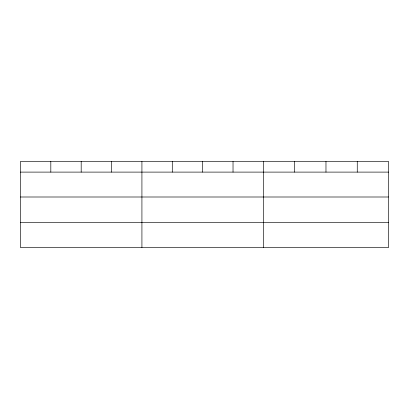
<?xml version="1.0" encoding="UTF-8"?>
<svg xmlns="http://www.w3.org/2000/svg" width="409" height="409" viewBox="0 0 409 409"><rect width="100%" height="100%" fill="white"/><g stroke="black" fill="none" stroke-linecap="round" stroke-linejoin="round"><path stroke-width="0.61" d="M388.55 197L388.55 161.463L20.45 161.463L20.45 247.537L388.55 247.537L388.55 197L20.45 197M20.45 172.107L388.55 172.107M20.45 222.644L388.55 222.644M357.261 161.463L357.261 172.107M325.973 161.463L325.973 172.107M294.684 161.463L294.684 172.107M263.396 161.463L263.396 247.537M233.028 161.463L233.028 172.107M202.659 161.463L202.659 172.107M172.291 161.463L172.291 172.107M141.923 161.463L141.923 247.537M111.555 161.463L111.555 172.107M81.187 161.463L81.187 172.107M50.818 161.463L50.818 172.107"/></g></svg>
